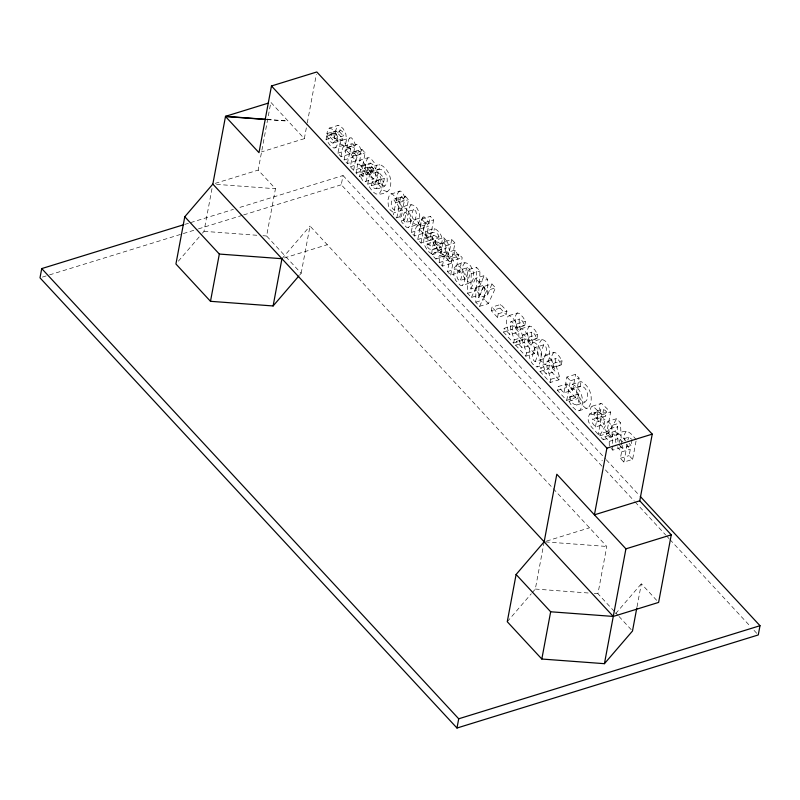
<?xml version="1.0" encoding="UTF-8"?>
<svg xmlns="http://www.w3.org/2000/svg" width="800" height="800" viewBox="0 0 800 800"><rect width="100%" height="100%" fill="white"/><g stroke="black" fill="none" stroke-linecap="round" stroke-linejoin="round"><path stroke-width="0.6" stroke-dasharray="4 3" d="M471.39 297.44L475.89 287.74L484.62 285.04L480.12 294.74L471.39 297.44L467.56 293.3L467.71 269.93L476.43 267.23L479.96 271.04L479.52 286.35L470.8 289.05L471.24 273.74L467.71 269.93M480.12 294.74L476.29 290.6L476.43 267.23M491.91 283.94L487.54 295.01L478.81 297.7L483.18 286.64L491.91 283.94L495.53 287.86L488.35 303.62L479.62 306.32L475.79 302.19L475.89 287.74M478.81 297.7L478.93 282.05L475.47 278.31L470.8 289.05M488.35 303.62L484.52 299.49L484.62 285.04M487.54 295.01L487.66 279.35L484.19 275.61L475.47 278.31M334.62 138.61L333.91 134.49L331.57 132.64L330.67 134.34L334.62 138.61L343.35 135.91L342.63 131.8L340.29 129.95L331.57 132.64M619.12 442.67L619.8 439.99L628.93 437.13L631.61 439.16M627.84 439.98L628.93 437.13M202.39 233.21L204 231.34L212.38 186.52M299.57 275.16L301.17 273.29L266.61 235.99L275.46 188.74L258.18 170.09L270.86 102.34L304.33 138.67L261.37 151.94M304.33 138.67L307.05 124.12M307.28 122.9L316.35 74.4M326.76 135.72L330.22 141.49L332.57 143.11L333.46 142.75L334.09 141.37L326.93 133.64L327.61 130.46L329.43 128.06L338.16 125.36L339.93 125.63L343.35 128.94L345.85 134.06L346.47 139.61L345.82 143.06L344.49 145.05L333.83 148.03L329.94 145.19L326.05 139.52L326.76 135.72L335.49 133.02L338.94 138.79L341.29 140.41L342.19 140.06L342.82 138.68L335.65 130.94L336.83 126.6L338.16 125.36M301.17 273.29L310.01 226.05L606.78 546.46L597.94 593.71L614.8 611.91M343.6 145.41L340.09 143.88L336.27 139.4L334.78 136.82L335.49 133.02M341.09 156.75C341.29 153.95 342.73 141.01 346.04 149.52L344.08 159.98L347.37 163.53L356.1 160.84L352.81 157.29L354.77 146.82C351.46 138.32 350.02 151.25 349.82 154.06L341.09 156.75L337.81 153.2L340.75 140.66L351.17 137.68L353.36 139.85L355.53 145.07L346.81 147.77C345.73 145.14 344.82 140.33 341.28 140.3M349.82 154.06L346.53 150.51L348.65 139.53L350 137.6M602.01 466.24L341.29 184.76L343.02 175.52L238.23 207.89M347.37 163.53L349.53 153.32L358.82 150.4L361.04 153.6L359.09 164.06L362.36 167.59L353.63 170.29L350.36 166.76L352.32 156.3L350.95 153.76L349.79 153.1M361.85 149.3L361.54 150.93L352.82 153.63L353.12 152L361.85 149.3L365.12 152.83L362.36 167.59M353.63 170.29L356.39 155.53L353.12 152M356.1 160.84L358.51 150.4M368.32 172.15L368.03 173.71L359.3 176.41L356.05 172.9L357.93 162.86L359.22 160.46L367.94 157.76L369.43 157.84L371.52 159.34L376.42 165.41L375.75 168.97L367.03 171.67L364.07 167.22L361.47 165.75C362.2 170.06 368.88 174.5 366.42 180.16A5.71 2.87 72.8 0 1 365.12 181.59L362.56 180.41L359.59 174.85L368.32 172.15L371.29 177.71L373.84 178.89A5.71 2.87 72.8 0 0 375.15 177.47C377.61 171.81 370.92 167.37 370.19 163.05L372.8 164.52L375.75 168.97M359.3 176.41L359.59 174.85M360.02 172.56L360.6 169.48L369.32 166.79L371.91 170.54L371.89 173.39L362.76 176.31L360.02 172.56L368.75 169.86L369.32 166.79M368.03 173.71L364.78 170.2L366.65 160.16L367.94 157.76M367.03 171.67L367.69 168.11C365.39 165.4 363.26 160.47 359.22 160.46M367.69 168.11L379.72 164.44C388.52 168.2 392.72 179.47 389.97 188.39C387.94 193.32 380.48 194.87 375.78 193.9C372.1 191.66 369.9 187.77 367.74 184.18L369.54 174.54L378.27 171.85L384.35 178.41L383.66 182.08L374.94 184.78L372.24 181.86L380.96 179.17L383.66 182.08M372.24 181.86L371.52 185.7L374.36 188.34L376.04 188.68C381.09 184.17 377.94 172.09 370.45 172.07L371 167.14C380.57 171 386.48 186.91 378.44 194.36M374.94 184.78L375.62 181.11L369.54 174.54M387.16 191.67L383.03 190.2L376.46 181.48L378.27 171.85M376.04 188.68C384.73 188.28 388.91 184.21 386.64 176.14C385.66 172.83 383.09 169 379.18 169.37L379.72 164.44M384.76 185.99L383.09 185.64L380.24 183L380.96 179.17M393.47 214.88L393.85 212.83L402.58 210.13L401.43 216.28L404.69 219.81L399.24 221.5M394.35 210.19L395.74 202.76L394.15 200.11L392.5 199.49C390.42 202.76 390.74 208.06 394.35 210.19L403.07 207.49L404.46 200.06L401.97 196.72L392.5 199.49M405.2 196.11L404.91 197.65L396.19 200.34L396.48 198.8L405.2 196.11L408.47 199.64L404.69 219.81M396.86 217.76L399.75 202.33L396.48 198.8M414.5 236C414.51 232.74 416.39 220.34 419.73 229.07L417.77 239.53L421.04 243.06L429.76 240.37L426.49 236.84L428.45 226.38C425.11 217.65 423.23 230.05 423.22 233.31L414.5 236L411.21 232.45L413.3 221.63L414.63 219.63L423.95 216.82L426.94 219.25L428.95 223.71L420.22 226.4L417.35 220.86L414.63 219.63M420.22 226.4L421.59 219.08L430.32 216.39L433.59 219.92L429.76 240.37M423.22 233.31L419.94 229.76L422.02 218.93L423.36 216.93M421.04 243.06L424.86 222.61L421.59 219.08M425 234.86L425.7 231.13L434.42 228.43C439.31 230.99 443.6 237.16 441.74 242.8L431.37 246.31C429.41 244.93 424.77 242.25 427.55 246.7C430.46 254.93 444.76 240.13 440.45 250.98L431.73 253.68A16.91 8.5 72.8 0 1 427.61 250.65L423.69 243.8L423.88 238.81L434.15 235.34L438.56 237.88A1.27 0.64 72.8 0 0 438.92 236.71C437.25 226.03 412 240.9 433.72 232.16L434.42 228.43M428.95 223.71L430.32 216.39M431.73 253.68L432.18 249.49M439.14 262.61L439.84 255.64L448.56 252.94L447.87 259.91L451.13 263.44L442.41 266.14L439.14 262.61L447.87 259.91M451.69 239.46L449.55 250.92L440.82 253.62L442.97 242.16L451.69 239.46L454.96 242.99L451.13 263.44M442.41 266.14L446.24 245.69L442.97 242.16M449.8 258.92L450.2 256.8L458.92 254.11L462.19 257.64L459.43 272.4L450.7 275.1L447.43 271.57L449.28 261.68L445.61 257.08L446.42 252.73L455.15 250.03L458.53 256.23L449.8 258.92L446.42 252.73M459.43 272.4L456.16 268.87L458.01 258.99L454.33 254.39L455.15 250.03M450.7 275.1L453.47 260.33L450.2 256.8M458.53 256.23L458.92 254.11M491.33 310.78L492.02 307.12L500.74 304.43L506.94 311.11L506.25 314.77L497.53 317.46L491.33 310.78L500.06 308.08L500.74 304.43M497.53 317.46L498.21 313.81L492.02 307.12M513.65 343.06L514.25 339.87L510.46 327.84L510.45 322.06L511.05 321.64L512.8 322.66L516.02 328.24L524.75 325.54L522.5 321.23L520.57 319.15L519.17 319.37L519.19 325.15L522.98 337.17L522.38 340.37L513.65 343.06L503.44 332.03L504.13 328.33L512.85 325.64L518.75 332L510.02 334.7L504.13 328.33M522.38 340.37L512.16 329.33L512.85 325.64M516.02 328.24L516.82 323.97C505.82 304.66 504.02 324.54 510.02 334.7M525.84 356.21L526.43 353.02L522.64 340.99L522.63 335.21L523.23 334.8L524.98 335.81L528.2 341.39L536.93 338.7L534.68 334.38L532.75 332.3L531.35 332.52L531.37 338.3L535.16 350.32L534.56 353.52L525.84 356.21L515.62 345.18L516.31 341.49L525.03 338.79L530.93 345.15L522.2 347.85L516.31 341.49M524.75 325.54L525.55 321.27L522.69 316.84L519.28 313.5L517.49 312.96L508.76 315.66M534.56 353.52L524.34 342.48L525.03 338.79M528.2 341.39L529 337.12C518 317.82 516.2 337.69 522.2 347.85M536.93 338.7L537.73 334.42L534.87 329.99L531.46 326.65L529.67 326.11L520.94 328.81M550.2 382.52L550.79 379.32L547 367.3L546.99 361.52L547.59 361.1L549.34 362.11L552.57 367.69L561.29 365L559.04 360.69L557.11 358.6L555.72 358.82L555.73 364.6L559.52 376.63L558.92 379.82L550.2 382.52L539.98 371.48L540.67 367.79L549.39 365.09L555.29 371.46L546.56 374.15L540.67 367.79M558.92 379.82L548.7 368.79L549.39 365.09M552.57 367.69L553.37 363.42C542.36 344.12 540.56 364 546.56 374.15M561.29 365L562.09 360.73L559.23 356.29L555.82 352.95L554.03 352.42L545.3 355.11M563.93 392.85L566.89 377.01L575.62 374.32L579.11 378.09L575.45 397.66L566.72 400.36L557.44 390.33L558.14 386.6L566.86 383.9L572.65 390.16L563.93 392.85L558.14 386.6M575.45 397.66L566.16 387.64L566.86 383.9M566.72 400.36L570.38 380.78L566.89 377.01M572.21 384.25C581.5 388.19 585.51 401.81 579.97 410.16A10.84 5.45 72.8 0 1 576.35 410.41L571.88 406.21L569.02 401.27L569.88 396.67L578.61 393.98C581.75 408.43 591.61 400.46 586.02 389.9A7.15 3.59 72.8 0 0 583.42 387.05L580.41 386.61L571.33 388.92L572.21 384.25L580.93 381.56C590.23 385.49 594.23 399.11 588.7 407.46A10.84 5.45 72.8 0 1 585.08 407.72L580.61 403.52L577.75 398.58L578.61 393.98M532.12 592.79L535.32 589.06L543.94 543.03M572.65 390.16L575.62 374.32M580.41 386.61L580.93 381.56M589.59 414.02L590.67 414.02C593.76 415.93 588.88 409.01 591.14 407.26A4.91 2.47 72.8 0 1 593.01 406.24L601.88 414.79L598.22 434.36L606.95 431.67L610.61 412.1L601.73 403.54A4.91 2.47 72.8 0 0 599.87 404.57C597.6 406.31 602.49 413.24 599.4 411.32L589.59 414.02L588.06 417.84A6.81 3.43 72.8 0 0 588.84 422.31L591.35 426.84L598.22 434.36M595.42 427.02L596.33 422.12L593.29 419.08L592.36 419.01L592 422.45L595.42 427.02L604.14 424.33L605.06 419.43L601.49 416.22L592.36 419.01M596.96 418.77C599.78 408.28 589.23 412.82 596.96 418.77L605.69 416.07C609.25 407.49 599.47 409.11 594.85 412.17M602.03 460.87L602.15 460.22M636.05 441.04L632.62 459.38L623.89 462.08L620.4 458.31L621.59 451.91L618.45 448.3A9.53 4.79 72.8 0 1 617.42 446.62M632.1 439.69L631 445.56L622.28 448.25L622.94 444.73M619.31 479.52L619.43 478.88M623.89 462.08L627.55 442.51M632.62 459.38L629.12 455.61L630.32 449.21L627.17 445.61A9.53 4.79 72.8 0 1 626.14 443.93M637.03 606.79L641.34 583.77L656.97 600.65M330.67 134.34L339.39 131.65L340.29 129.95M479.52 286.35L484.19 275.61M479.62 306.32L486.81 290.55L495.53 287.86M604.82 436.68L609.19 441.4L609.31 446.34L612.81 450.12L621.54 447.42L620.5 422.78L616.69 418.66L607.96 421.36L599.6 435.86L603.2 439.74L604.82 436.68L613.54 433.99L617.91 438.71L618 442.41M603.2 439.74L611.92 437.04L613.54 433.99M606.25 433.96L608.87 429.04L617.6 426.34L617.81 434.33L609.09 437.03L606.25 433.96L614.97 431.26L617.6 426.34M599.6 435.86L608.33 433.16L616.69 418.66M401.23 196.79C399.15 200.06 399.46 205.37 403.07 207.49M601.08 416.32L600.73 419.76L604.14 424.33M178.34 261.2L201.59 234.14M281.95 258.71L310.01 226.05M507.26 621.72L531.31 593.73M615.68 613.63L641.34 583.77M433.26 235.43L432.19 237.44L432.42 241.11L436.34 247.96A16.91 8.5 72.8 0 0 440.45 250.98M432.32 246.22L433.02 245.5C434.87 239.86 430.59 233.69 425.7 231.13M535.27 361.54C536.95 357.68 539.72 350.47 535.46 347.39L535.06 347.5C533.39 351.36 530.62 358.58 534.86 361.66L544 358.84C545.68 354.98 548.44 347.78 544.19 344.7L535.06 347.5M543.78 344.81C542.12 348.66 539.35 355.89 543.59 358.96L544 358.84M346.81 147.77L357 144.35L359.63 146.58L361.54 150.93M355.53 145.07L356.21 144.46M437.42 250.66L434.94 240.34L443.67 237.64L446.15 247.97L437.42 250.66L431.91 254.8L435.8 259L439.84 255.64M435.8 259L444.52 256.3L448.56 252.94M431.91 254.8L440.64 252.11L446.15 247.97M636.28 439.81C629.99 432.27 627.45 428.28 617.39 434.12C614.83 436.19 615.39 440.21 616.01 443.08A9.53 4.79 72.8 0 0 616.62 444.87M626.12 431.43L624.42 434.43L624.74 440.39M603.58 409.47L603.01 412.43L605.69 416.07M598.31 411.33L596.78 415.14A6.81 3.43 72.8 0 0 597.57 419.62L600.08 424.14L606.95 431.67M362.76 176.31L363.4 173.92L360.6 169.48M402.6 207.38L400.51 209.96L400.04 217.05L401.86 222.28L406.43 227.22L408.44 227.5L418 224.33L419.66 220.6L419.73 215.11A8.31 4.18 72.8 0 0 417.9 209.89C415.23 203.11 407.99 203.93 402.6 207.38L405.75 208.42L409.17 212.58A8.31 4.18 72.8 0 1 411 217.81L410.52 224.92L408.44 227.5M411.32 204.68C405.46 210.09 409.3 223.43 417.16 224.8M456.32 265.38L454.23 267.96L453.76 275.05L455.58 280.28L460.15 285.22L462.16 285.5L471.72 282.33L473.38 278.6L473.45 273.11A8.31 4.18 72.8 0 0 471.62 267.89C468.95 261.12 461.71 261.93 456.32 265.38L459.47 266.42L462.89 270.59A8.31 4.18 72.8 0 1 464.72 275.81L464.25 282.92L462.16 285.5M465.04 262.68C459.18 268.09 463.02 281.43 470.88 282.8M441.05 243.52L440.1 243.61C432.31 237.32 435.61 246.58 440.91 246.8M569.88 396.67C573.03 411.13 582.89 403.16 577.3 392.6A7.15 3.59 72.8 0 0 574.7 389.75L571.69 389.3M404.91 197.65L402.98 193.38L400.37 191.02L389.51 194.58L387.88 200.17L388.32 205.49L390.19 209.95L393.85 212.83M399.6 190.95C394.23 195.54 395.98 207.2 402.58 210.13M334.87 148.11C341.04 143.16 336.92 129.69 329.43 128.06M533.37 342.14C526.74 348.05 527.73 363.57 536.94 366.94L546.62 363.9C549.94 359.79 550.06 353.74 549.45 348.68C547.18 340.19 542.1 336.6 533.37 342.14C542.6 345.61 542.95 359.5 537.89 366.59L536.94 366.94M542.1 339.44C535.47 345.35 536.46 360.87 545.67 364.24M517.49 312.96C512.09 317.51 517.44 326.47 518.75 332M529.67 326.11C524.27 330.66 529.62 339.62 530.93 345.15M554.03 352.42C548.63 356.97 553.98 365.92 555.29 371.46M405.1 212.14L404.7 212.28C402.76 215.23 402.24 220.4 405.55 222.65L415.07 219.91L416.56 214.58L415.85 211.25L414.22 209.52L405.5 212.22C408.77 214.44 408.5 220.28 405.97 222.73M413.82 209.45L413.43 209.58C411.49 212.53 410.97 217.71 414.28 219.96L414.7 220.04M458.82 270.15L458.42 270.28C456.48 273.23 455.97 278.4 459.28 280.65L468.8 277.91L470.28 272.58L469.57 269.25L467.94 267.52L459.22 270.22C462.49 272.44 462.22 278.28 459.69 280.74M467.54 267.45L467.15 267.59C465.21 270.53 464.69 275.71 468 277.96L468.42 278.04M326.93 133.64L335.65 130.94M327.11 136.09L335.83 133.4M326.05 139.52L334.78 136.82M334.09 141.37L342.82 138.68M333.04 143.05L341.77 140.35M215.22 183.36L258.18 170.09M343.5 146.31L352.22 143.62M346.04 149.52L354.77 146.82M337.81 153.2L346.53 150.51M352.32 156.3L361.04 153.6M356.39 155.53L365.12 152.83M344.08 159.98L352.81 157.29M350.36 166.76L359.09 164.06M361.47 165.75L370.19 163.05M361.1 166.69L369.82 163.99M184.64 224.45L189.4 222.97M190.59 222.61L233.46 209.36M356.05 172.9L364.78 170.2M370.14 171.73L378.86 169.03M370.45 172.07L379.18 169.37M42.38 277.1L48.34 275.26M49.53 274.89L197.2 229.27M198.39 228.9L242.45 215.29M243.64 214.92L341.29 184.76M365.12 181.59L373.84 178.89M375.62 181.11L384.35 178.41M367.74 184.18L376.46 181.48M371.52 185.7L380.24 183M395.74 202.76L404.46 200.06M399.75 202.33L408.47 199.64M395.97 217.97L401.43 216.28M284.33 257.97L327.29 244.7M424.86 222.61L433.59 219.92M416.97 225.65L425.7 222.95M419.73 229.07L428.45 226.38M411.21 232.45L419.94 229.76M417.77 239.53L426.49 236.84M424.54 238.13L426.53 238.48L429.83 240.57A1.27 0.64 72.8 0 0 430.2 239.4L438.92 236.71M429.83 240.57L438.56 237.88M427.06 243.82L435.79 241.12M426.7 245.04L435.42 242.35M434.94 240.34L438.8 244.5L447.53 241.81L449.55 250.92M432.46 249.78L441.18 247.09M446.24 245.69L454.96 242.99M440.16 257.14L448.89 254.45M445.61 257.08L454.33 254.39M449.28 261.68L462.19 257.64M447.43 271.57L456.16 268.87M471.24 273.74L479.96 271.04M478.93 282.05L487.66 279.35M467.56 293.3L476.29 290.6M475.79 302.19L484.52 299.49M498.21 313.81L506.94 311.11M511.05 321.64L519.77 318.95M516.82 323.97L525.55 321.27M515.75 327.95L524.48 325.25M503.44 332.03L512.16 329.33M523.23 334.8L531.96 332.1M514.25 339.87L522.98 337.17M529 337.12L537.73 334.42M527.93 341.1L536.66 338.4M515.62 345.18L524.34 342.48M526.43 353.02L535.16 350.32M547.59 361.1L556.32 358.4M553.37 363.42L562.09 360.73M552.3 367.4L561.02 364.71M539.98 371.48L548.7 368.79M550.79 379.32L559.52 376.63M570.38 380.78L579.11 378.09M557.44 390.33L566.16 387.64M571.33 388.92L580.06 386.22M570.2 397.02L578.92 394.32M569.02 401.27L577.75 398.58M576.32 405.1L585.05 402.4M592.23 406.19L600.96 403.5M578.89 410.75L587.62 408.06M591.94 414.69L600.69 411.89M597.74 414.63L606.46 411.93M601.88 414.79L610.61 412.1M596.33 422.12L605.06 419.43M607.96 421.36L611.78 425.47L620.5 422.78M609.19 441.4L617.91 438.71M621.59 451.91L630.32 449.21M620.4 458.31L629.12 455.61M546.55 541.08L589.5 527.81M347.49 147.16L350.09 148.23L352.82 153.63M617.39 434.12L620.02 434.74L626.01 440.84M267.26 119.44L288.13 120.99M267.23 119.6L288.1 121.15M216.52 184.37L275.46 188.74M204 231.34L258.02 235.35M262.93 235.71L266.61 235.99M545.39 541.91L606.78 546.46M535.32 589.06L589.34 593.07M594.26 593.44L597.94 593.71M390.87 193.64C394.04 194.01 395.16 197.86 396.19 200.34M425.26 235.14L427.69 236.02L430.2 239.4M620.21 439.82L622.88 441.86M371.49 173.62L368.75 169.86M443.67 237.64L447.53 241.81M631 445.56L629.08 443.35M483.18 286.64L486.81 290.55M339.39 131.65L343.35 135.91M614.97 431.26L617.81 434.33M500.06 308.08L506.25 314.77M440.64 252.11L444.52 256.3M608.33 433.16L611.92 437.04M618.73 444.4L621.54 447.42M622.28 448.25L620.35 446.05M343.02 175.52L605.44 458.84M606.29 459.76L639.41 495.51M605.41 469.91L634.28 501.09M635.13 502L665.7 535.01M666.55 535.93L669.1 538.68M669.95 539.59L750.63 626.7M754.02 630.37L757.42 634.04M615.64 612.82L618.17 615.55M619.01 616.46L632.49 631.02M438.8 244.5L440.82 253.62M611.78 425.47L612.81 450.12M608.87 429.04L609.09 437.03"/><path stroke-width="1.2" d="M183.44 224.81L41.73 268.59L40 277.83L456.98 728.03L758.27 634.95L760 625.71L640.26 496.43M268.47 103.07L225.52 116.34L212.84 184.09L184.78 216.75L175.93 264L210.49 301.31L273.11 305.96L298.76 276.09M210.49 301.31L219.33 254.06L184.78 216.75M516.1 574.48L507.26 621.72L541.82 659.03L604.43 663.68L625.92 548.84L556.81 474.23L544.16 541.81L516.1 574.48L550.66 611.78L613.27 616.43L658.61 602.42L671.26 534.84L639.76 500.82L652.24 434.13L316.81 71.97L271.47 85.98L258.99 152.67L225.49 116.51L266 119.51M273.11 305.96L281.95 258.71L219.33 254.06M456.98 728.03L458.71 718.79L41.73 268.59M541.82 659.03L550.66 611.78M271.47 85.98L606.9 448.14L594.42 514.83L639.76 500.82M636.8 608L632.49 631.02L604.43 663.68M606.9 448.14L652.24 434.13M625.92 548.84L671.26 534.84M458.71 718.79L760 625.71M225.52 116.34L266.03 119.35M212.84 184.09L613.27 616.43"/></g></svg>
